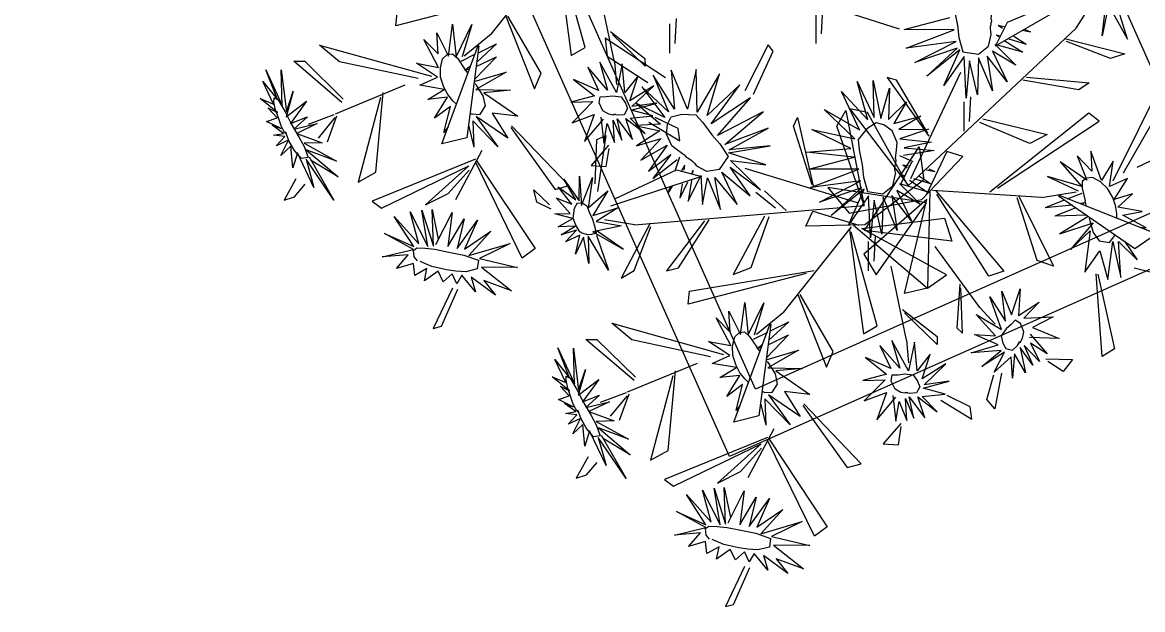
# Model space of a CAD drawing. Header units: inches. Extents: x -422522 to 22891, y -2973 to 414515.
# Drawn here: x 8287.7 to 8348.7, y 9975.6 to 10007.6 of the extents above; entities that cross this region are included whole.
import ezdxf

# ---------------------------------------------------------------- set-up
doc = ezdxf.new("R2010")
doc.units = ezdxf.units.IN
doc.header["$MEASUREMENT"] = 0
doc.layers.get('0').update_dxf_attribs({"lineweight": 25})
doc.layers.add('ARREDAMENTO', color=8, linetype='Continuous', lineweight=18)
doc.layers.add('QUOTE', color=6, linetype='Continuous', lineweight=9)
doc.styles.get("Standard").update_dxf_attribs({"font": 'Arial.ttf'})
doc.dimstyles.get("Standard").update_dxf_attribs({"dimtxt": 15, "dimasz": 10, "dimexe": 10, "dimexo": 10, "dimgap": 5, "dimtad": 2, "dimtih": 1, "dimtoh": 1, "dimdec": 0, "dimzin": 0, "dimdsep": 46, "dimtxsty": 'Standard', "dimblk": 'OBLIQUE', "dimblk1": 'OBLIQUE', "dimblk2": 'OBLIQUE', "dimcen": 0.09, "dimdle": 10, "dimadec": 0, "dimazin": 0, "dimtfac": 1, "dimtdec": 0, "dimtofl": 0, "dimtmove": 0, "dimatfit": 3, "dimldrblk": 'OBLIQUE', "dimfxl": 1, "dimtolj": 1, "dimtzin": 0, "dimarcsym": 0})

# ---------------------------------------------------------------- blocks, each defined once
blk = doc.blocks.new('_Oblique')
at = {"color": 0, "linetype": 'ByBlock', "lineweight": -2}
blk.add_line((-0.5, -0.5), (0.5, 0.5), dxfattribs=at)
blk = doc.blocks.new('*D94')
at = {"layer": 'Defpoints', "color": 0, "transparency": 16777216}
for p in [(8341.344, 10728.182), (8108.048, 10624.312), (8396.237, 9975.431)]:
    blk.add_point(p, dxfattribs=at)
at = {"layer": 'QUOTE', "color": 0, "lineweight": -2, "transparency": 16777216}
for p, q in [((8634.195, 10070.43), (8337.277, 10737.317)), ((8117.184, 10628.379), (8350.48, 10732.249)), ((8405.373, 9979.498), (8639.263, 10083.633))]:
    blk.add_line(p, q, dxfattribs=at)
at = {"layer": 'QUOTE', "color": 0, "lineweight": -2, "transparency": 16777216, "xscale": 10, "yscale": 10, "zscale": 10}
for p, rotation in [((8341.344, 10728.182), 113.9999999999798), ((8630.127, 10079.565), 293.9999999999798)]:
    blk.add_blockref('_Oblique', p, dxfattribs=dict(at, rotation=rotation))
at = {"layer": 'QUOTE', "color": 0, "transparency": 16777216, "insert": (8508.425, 10413.975), "char_height": 15, "attachment_point": 5}
blk.add_mtext('\\A1;710', dxfattribs=at)

msp = doc.modelspace()

# ---------------------------------------------------------------- linework, layer by layer
at = {"layer": 'ARREDAMENTO', "linetype": 'Continuous'}
for p, q in [((8313.255, 10006.914), (8316.952, 10011.568)), ((8316.848, 10011.425), (8317.61, 10005.749)), ((8318.365, 10006.184), (8316.938, 10011.275)), ((8319.956, 10005.397), (8319.111, 10009.427)), ((8314.485, 10009.035), (8308.067, 10007.362)), ((8340.698, 10006.283), (8345.213, 10008.886)), ((8344.715, 10008.964), (8341.329, 10007.543)), ((8345.091, 10007.236), (8345.972, 10008.635)), ((8346.882, 10008.673), (8346.495, 10006.816)), ((8347.876, 10006.646), (8347.239, 10008.695)), ((8308.067, 10007.362), (8308.137, 10008.071)), ((8330.934, 10006.406), (8330.935, 10008.007)), ((8331.234, 10006.928), (8331.306, 10008.287)), ((8346.495, 10006.816), (8346.711, 10008.516)), ((8346.898, 10008.404), (8347.876, 10006.646)), ((8310.917, 10005.717), (8311.146, 10007.458)), ((8311.146, 10007.458), (8311.344, 10005.683)), ((8311.344, 10005.683), (8312.197, 10007.432)), ((8312.197, 10007.432), (8311.668, 10005.671)), ((8314.042, 10007.885), (8315.605, 10003.932)), ((8315.968, 10004.786), (8314.157, 10007.887)), ((8322.969, 10005.877), (8322.971, 10007.478)), ((8323.269, 10006.399), (8323.341, 10007.759)), ((8335.471, 10007.18), (8333.03, 10007.957)), ((8335.73, 10007.167), (8338.211, 10007.819)), ((8341.329, 10007.543), (8340.698, 10006.283)), ((8310.282, 10006.98), (8310.917, 10005.717)), ((8310.363, 10005.839), (8310.282, 10006.98)), ((8313.255, 10006.914), (8311.782, 10005.717)), ((8319.737, 10007.066), (8321.617, 10005.592)), ((8321.626, 10005.164), (8319.85, 10006.888)), ((8338.456, 10007.149), (8335.73, 10007.167)), ((8335.828, 10006.153), (8338.456, 10007.149)), ((8345.091, 10007.236), (8335.934, 9998.634)), ((8340.875, 10006.772), (8340.75, 10006.854)), ((8340.931, 10006.8), (8340.75, 10006.854)), ((8341.079, 10007.219), (8340.841, 10007.376)), ((8341.166, 10007.314), (8340.841, 10007.376)), ((8341.703, 10006.807), (8342.362, 10006.372)), ((8342.146, 10007.124), (8342.595, 10007.038)), ((8342.266, 10007.185), (8342.595, 10007.038)), ((8303.909, 10006.323), (8310.001, 10004.628)), ((8305, 10005.411), (8303.909, 10006.323)), ((8309.589, 10006.614), (8310.363, 10005.839)), ((8310.389, 10005.102), (8309.589, 10006.614)), ((8310.56, 10000.945), (8312.559, 10006.343)), ((8312.578, 10006.279), (8311.918, 10001.279)), ((8312.461, 10005.397), (8313.542, 10006.391)), ((8312.557, 10005.903), (8313.542, 10006.391)), ((8317.61, 10005.749), (8318.365, 10006.184)), ((8322.729, 10004.541), (8319.461, 10006.688)), ((8319.461, 10006.688), (8319.558, 10005.716)), ((8328.322, 10006.334), (8327.055, 10003.826)), ((8328.589, 10005.979), (8328.322, 10006.334)), ((8338.558, 10006.515), (8335.828, 10006.153)), ((8336.316, 10005.365), (8338.558, 10006.515)), ((8340.688, 10006.354), (8341.804, 10005.231)), ((8342.18, 10005.929), (8340.688, 10006.354)), ((8341.214, 10006.553), (8342.18, 10005.929)), ((8341.425, 10006.652), (8342.362, 10006.372)), ((8344.459, 10006.671), (8347.728, 10005.841)), ((8346.954, 10005.591), (8344.568, 10006.517)), ((8310.482, 10005.088), (8310.603, 10005.576)), ((8310.603, 10005.576), (8310.861, 10005.809)), ((8310.861, 10005.809), (8311.137, 10005.851)), ((8311.137, 10005.851), (8311.408, 10005.599)), ((8311.408, 10005.599), (8311.803, 10005.027)), ((8312.386, 10005.818), (8311.603, 10005.43)), ((8312.335, 10004.44), (8313.539, 10005.687)), ((8312.428, 10005.146), (8313.539, 10005.687)), ((8319.558, 10005.716), (8321.774, 10004.277)), ((8321.617, 10005.592), (8321.626, 10005.164)), ((8327.532, 10003.646), (8328.589, 10005.979)), ((8338.604, 10006.147), (8336.316, 10005.365)), ((8336.955, 10004.63), (8338.604, 10006.147)), ((8338.75, 10006.062), (8336.955, 10004.63)), ((8337.894, 10004.114), (8338.75, 10006.062)), ((8338.987, 10005.7), (8337.894, 10004.114)), ((8339.094, 10003.424), (8338.987, 10005.7)), ((8339.776, 10005.626), (8339.713, 10003.613)), ((8340.539, 10003.826), (8339.776, 10005.626)), ((8340.251, 10005.721), (8340.539, 10003.826)), ((8341.336, 10004.314), (8340.251, 10005.721)), ((8340.533, 10005.989), (8341.336, 10004.314)), ((8341.804, 10005.231), (8340.533, 10005.989)), ((8347.728, 10005.841), (8346.954, 10005.591)), ((8300.985, 10004.977), (8301.878, 10003.024)), ((8301.612, 10003.357), (8300.985, 10004.977)), ((8301.825, 10004.97), (8302.105, 10002.684)), ((8301.878, 10003.024), (8301.825, 10004.97)), ((8302.503, 10005.439), (8303.106, 10005.44)), ((8305.126, 10003.203), (8302.503, 10005.439)), ((8303.106, 10005.44), (8305.201, 10003.384)), ((8309.284, 10004.495), (8305, 10005.411)), ((8309.184, 10005.334), (8310.389, 10005.102)), ((8310.332, 10004.565), (8309.184, 10005.334)), ((8310.493, 10004.573), (8310.482, 10005.088)), ((8311.958, 10004.828), (8311.803, 10005.027)), ((8312.075, 10005.126), (8311.878, 10004.97)), ((8311.878, 10004.97), (8312.016, 10005.001)), ((8318.502, 10005.108), (8319.098, 10003.855)), ((8319.584, 10003.872), (8318.502, 10005.108)), ((8319.164, 10005.38), (8319.584, 10003.872)), ((8320.064, 10003.733), (8319.164, 10005.38)), ((8319.956, 10005.397), (8320.065, 10004.173)), ((8320.382, 10005.295), (8320.064, 10003.733)), ((8320.527, 10003.732), (8320.382, 10005.295)), ((8324.402, 10004.989), (8323.94, 10002.824)), ((8324.466, 10002.676), (8324.402, 10004.989)), ((8339.284, 10005.47), (8339.094, 10003.424)), ((8339.713, 10003.613), (8339.284, 10005.47)), ((8309.37, 10004.132), (8310.332, 10004.565)), ((8310.677, 10004.029), (8310.493, 10004.573)), ((8312.321, 10004.334), (8314.072, 10004.85)), ((8314.072, 10004.85), (8312.412, 10003.902)), ((8315.605, 10003.932), (8315.968, 10004.786)), ((8317.727, 10004.449), (8318.866, 10003.55)), ((8319.098, 10003.855), (8317.727, 10004.449)), ((8321.246, 10004.646), (8320.527, 10003.732)), ((8320.798, 10003.293), (8321.246, 10004.646)), ((8322.061, 10004.678), (8322.896, 10002.677)), ((8323.221, 10002.84), (8322.061, 10004.678)), ((8323.047, 10004.946), (8323.221, 10002.84)), ((8323.94, 10002.824), (8323.047, 10004.946)), ((8325.668, 10004.756), (8324.466, 10002.676)), ((8325.004, 10002.489), (8325.668, 10004.756)), ((8334.048, 10004.384), (8334.449, 10002.325)), ((8334.096, 10002.385), (8334.048, 10004.384)), ((8334.809, 10004.556), (8337.07, 10001.358)), ((8335.318, 10004.402), (8334.809, 10004.556)), ((8337.006, 10001.516), (8335.318, 10004.402)), ((8338.786, 10004.834), (8336.074, 9999.044)), ((8345.224, 10003.89), (8342.183, 10004.404)), ((8342.379, 10004.566), (8345.797, 10004.273)), ((8349.9, 10004.581), (8347.084, 9998.919)), ((8300.822, 10004.344), (8301.612, 10003.357)), ((8301.405, 10003.097), (8300.822, 10004.344)), ((8302.478, 10003.81), (8302.09, 10002.406)), ((8302.105, 10002.684), (8302.478, 10003.81)), ((8304.77, 10002.579), (8308.574, 10004.153)), ((8310.693, 10003.91), (8309.37, 10004.132)), ((8309.8, 10003.362), (8310.693, 10003.91)), ((8310.891, 10003.624), (8310.677, 10004.029)), ((8312.371, 10004.238), (8312.454, 10004.107)), ((8312.412, 10003.902), (8314.309, 10003.859)), ((8312.454, 10004.107), (8312.798, 10003.561)), ((8314.309, 10003.859), (8312.842, 10003.728)), ((8322.1, 10004.105), (8320.798, 10003.293)), ((8320.911, 10002.976), (8322.1, 10004.105)), ((8321.442, 10004.051), (8322.705, 10002.374)), ((8322.896, 10002.677), (8321.442, 10004.051)), ((8326.781, 10004.149), (8325.004, 10002.489)), ((8325.225, 10002.037), (8326.781, 10004.149)), ((8332.31, 10003.791), (8333.758, 10002.253)), ((8333.289, 10001.708), (8332.31, 10003.791)), ((8333.168, 10004.345), (8334.096, 10002.385)), ((8333.758, 10002.253), (8333.168, 10004.345)), ((8334.449, 10002.325), (8334.923, 10003.982)), ((8334.923, 10003.982), (8334.871, 10002.264)), ((8345.797, 10004.273), (8345.224, 10003.89)), ((8300.673, 10003.413), (8301.405, 10003.097)), ((8301.614, 10002.645), (8300.673, 10003.413)), ((8302.09, 10002.406), (8303.201, 10003.263)), ((8303.201, 10003.263), (8302.322, 10002.046)), ((8307.23, 10003.465), (8306.014, 9998.864)), ((8306.972, 9999.397), (8307.375, 10003.73)), ((8310.88, 10003.476), (8309.8, 10003.362)), ((8310.166, 10002.337), (8310.88, 10003.476)), ((8311.165, 10003.276), (8310.891, 10003.624)), ((8311.36, 10003.104), (8311.165, 10003.276)), ((8312.798, 10003.561), (8312.923, 10003.005)), ((8312.842, 10003.728), (8314.701, 10002.449)), ((8318.866, 10003.55), (8317.583, 10003.208)), ((8317.583, 10003.208), (8318.786, 10003.241)), ((8318.786, 10003.241), (8317.658, 10002.092)), ((8320.869, 10002.78), (8322.273, 10003.161)), ((8322.273, 10003.161), (8320.911, 10002.976)), ((8321.156, 10003.131), (8322.468, 10002.02)), ((8322.705, 10002.374), (8321.156, 10003.131)), ((8327.369, 10003.444), (8325.225, 10002.037)), ((8325.558, 10001.406), (8327.369, 10003.444)), ((8334.871, 10002.264), (8335.852, 10003.233)), ((8335.852, 10003.233), (8335.171, 10002.048)), ((8338.985, 10001.629), (8338.986, 10003.23)), ((8339.285, 10002.151), (8339.356, 10003.511)), ((8347.662, 9999.363), (8349.849, 10003.159)), ((8301.095, 10002.904), (8301.614, 10002.645)), ((8301.592, 10002.368), (8301.095, 10002.904)), ((8304.69, 10002.528), (8303.284, 10002)), ((8311.026, 10002.98), (8310.166, 10002.337)), ((8310.679, 10001.569), (8311.026, 10002.98)), ((8312.095, 10002.618), (8312.232, 10002.557)), ((8312.613, 10002.527), (8312.232, 10002.557)), ((8312.923, 10003.005), (8312.613, 10002.527)), ((8313.306, 10002.613), (8314.164, 10001.254)), ((8314.701, 10002.449), (8313.306, 10002.613)), ((8317.658, 10002.092), (8318.856, 10002.548)), ((8318.856, 10002.548), (8318.329, 10001.066)), ((8322.055, 10002.465), (8320.869, 10002.78)), ((8328.056, 10002.693), (8325.558, 10001.406)), ((8325.961, 10000.906), (8328.056, 10002.693)), ((8331.371, 10002.813), (8333.289, 10001.708)), ((8333.047, 10001.218), (8331.371, 10002.813)), ((8332.07, 10001.914), (8332.553, 10002.761)), ((8332.553, 10002.761), (8333.524, 9997.643)), ((8332.769, 10002.857), (8335.923, 9998.711)), ((8333.722, 10002.65), (8332.769, 10002.857)), ((8335.942, 9998.656), (8333.722, 10002.65)), ((8345.772, 10002.608), (8340.389, 9998.307)), ((8346.346, 10002.185), (8345.772, 10002.608)), ((8301.014, 10002.163), (8301.592, 10002.368)), ((8301.813, 10001.77), (8301.014, 10002.163)), ((8301.335, 10001.953), (8301.813, 10001.77)), ((8301.948, 10001.509), (8301.335, 10001.953)), ((8302.322, 10002.046), (8303.244, 10002.407)), ((8303.244, 10002.407), (8302.507, 10001.738)), ((8302.507, 10001.738), (8303.784, 10002.051)), ((8303.784, 10002.051), (8302.665, 10001.514)), ((8304.746, 10002.379), (8303.833, 10001.26)), ((8304.336, 10001.047), (8304.851, 10002.476)), ((8312.008, 10001.962), (8312.296, 10000.769)), ((8312.242, 10002.199), (8312.296, 10000.769)), ((8313.617, 10000.786), (8312.242, 10002.199)), ((8312.436, 10002.427), (8313.617, 10000.786)), ((8314.164, 10001.254), (8312.436, 10002.427)), ((8317.48, 9998.671), (8314.361, 10001.929)), ((8318.329, 10001.066), (8319.366, 10002.292)), ((8319.212, 10002.395), (8319.378, 10000.989)), ((8319.378, 10000.989), (8319.559, 10002.058)), ((8319.559, 10002.058), (8319.964, 10001.02)), ((8319.891, 10002.224), (8320.355, 10001.152)), ((8319.964, 10001.02), (8319.891, 10002.224)), ((8320.1, 10002.31), (8320.944, 10001.178)), ((8320.355, 10001.152), (8320.1, 10002.31)), ((8320.573, 10002.321), (8321.624, 10001.507)), ((8320.944, 10001.178), (8320.573, 10002.321)), ((8320.805, 10002.333), (8322.055, 10002.465)), ((8321.624, 10001.507), (8320.805, 10002.333)), ((8322.468, 10002.02), (8321.091, 10001.939)), ((8321.091, 10001.939), (8322.427, 10001.652)), ((8321.825, 10002.128), (8323.516, 10001.109)), ((8323.426, 10001.778), (8322.174, 10002.383)), ((8329.699, 10001.901), (8329.926, 10002.382)), ((8329.926, 10002.382), (8330.789, 9998.562)), ((8333.552, 9997.591), (8332.07, 10001.914)), ((8335.171, 10002.048), (8336.632, 10002.449)), ((8336.632, 10002.449), (8335.443, 10001.716)), ((8342.563, 10000.971), (8339.851, 10002.098)), ((8340.007, 10002.309), (8343.503, 10001.448)), ((8340.808, 9998.536), (8346.346, 10002.185)), ((8301.396, 10001.411), (8301.948, 10001.509)), ((8302.015, 10001.339), (8301.396, 10001.411)), ((8301.545, 10000.833), (8302.015, 10001.339)), ((8302.665, 10001.514), (8304.041, 10001.001)), ((8310.902, 10001.867), (8310.679, 10001.569)), ((8314.31, 10001.841), (8316.726, 9998.462)), ((8318.992, 10001.181), (8319.489, 10001.391)), ((8319.489, 10001.391), (8319.028, 9998.355)), ((8322.427, 10001.652), (8321.152, 10000.836)), ((8323.516, 10001.109), (8323.426, 10001.778)), ((8328.316, 10001.803), (8325.961, 10000.906)), ((8326.203, 10000.626), (8328.316, 10001.803)), ((8330.715, 9998.714), (8329.699, 10001.901)), ((8330.697, 10001.717), (8333.047, 10001.218)), ((8332.825, 10000.693), (8330.697, 10001.717)), ((8335.443, 10001.716), (8337.059, 10001.745)), ((8337.059, 10001.745), (8335.488, 10001.223)), ((8343.503, 10001.448), (8342.563, 10000.971)), ((8352.107, 10001.435), (8348.391, 9999.661)), ((8302.209, 10001.139), (8301.545, 10000.833)), ((8301.792, 10000.309), (8302.209, 10001.139)), ((8302.341, 10000.817), (8301.792, 10000.309)), ((8302.455, 9999.636), (8302.341, 10000.817)), ((8304.041, 10001.001), (8303.063, 10000.982)), ((8303.063, 10000.982), (8304.825, 10000.005)), ((8311.918, 10001.279), (8310.56, 10000.945)), ((8319.637, 10000.863), (8318.688, 9999.764)), ((8318.904, 9998.767), (8318.992, 10001.181)), ((8319.512, 9999.705), (8319.67, 10000.695)), ((8321.152, 10000.836), (8322.492, 10001.229)), ((8322.492, 10001.229), (8321.39, 10000.047)), ((8321.39, 10000.047), (8322.829, 10000.866)), ((8322.829, 10000.866), (8321.811, 9999.451)), ((8326.169, 10000.461), (8328.434, 10000.837)), ((8328.434, 10000.837), (8326.203, 10000.626)), ((8330.403, 10000.483), (8332.825, 10000.693)), ((8333.561, 9996.233), (8336.547, 10000.782)), ((8335.488, 10001.223), (8337.22, 10001.032)), ((8337.22, 10001.032), (8335.731, 10000.733)), ((8335.731, 10000.733), (8337.354, 10000.59)), ((8336.547, 10000.782), (8336.804, 9998.98)), ((8302.701, 10000.457), (8302.455, 9999.636)), ((8303.603, 9998.577), (8302.701, 10000.457)), ((8303.175, 10000.11), (8303.603, 9998.577)), ((8304.694, 9997.88), (8303.175, 10000.11)), ((8303.188, 10000.627), (8304.918, 9999.157)), ((8304.825, 10000.005), (8303.188, 10000.627)), ((8303.338, 10000.237), (8304.694, 9997.88)), ((8312.393, 10000.105), (8306.777, 9997.821)), ((8311.33, 9997.921), (8312.756, 10000.594)), ((8321.811, 9999.451), (8323.03, 10000.357)), ((8323.03, 10000.357), (8322.051, 9999.055)), ((8322.051, 9999.055), (8323.367, 10000.1)), ((8323.268, 9999.481), (8323.514, 10000.24)), ((8328.19, 9999.793), (8326.169, 10000.461)), ((8333.014, 10000.226), (8330.403, 10000.483)), ((8330.533, 9999.574), (8333.014, 10000.226)), ((8336.222, 9999.97), (8335.494, 10000.295)), ((8337.354, 10000.59), (8335.696, 10000.311)), ((8336.697, 9997.919), (8338.915, 10000.264)), ((8338.053, 10000.523), (8336.931, 9998.151)), ((8338.915, 10000.264), (8338.053, 10000.523)), ((8345.148, 10000.284), (8345.662, 9998.967)), ((8345.942, 9999.461), (8345.148, 10000.284)), ((8345.883, 10000.554), (8345.942, 9999.461)), ((8346.472, 9998.948), (8345.883, 10000.554)), ((8304.918, 9999.157), (8303.408, 10000.063)), ((8307.274, 9997.452), (8312.039, 9999.753)), ((8312.039, 9999.753), (8309.669, 9997.619)), ((8310.914, 9998.247), (8312.059, 9999.518)), ((8314.94, 9994.73), (8312.407, 9999.926)), ((8312.434, 10000.06), (8315.642, 9995.249)), ((8318.688, 9999.764), (8319.512, 9999.705)), ((8320.021, 9997.969), (8323.343, 9999.535)), ((8323.343, 9999.535), (8324.701, 9999.161)), ((8323.622, 9999.502), (8323.793, 9999.786)), ((8323.751, 9999.504), (8323.793, 9999.786)), ((8324.162, 9999.334), (8324.243, 9999.504)), ((8324.219, 9999.357), (8324.243, 9999.504)), ((8326.252, 9999.668), (8327.899, 9998.439)), ((8327.345, 9998.106), (8326.252, 9999.668)), ((8326.28, 10000.042), (8328.19, 9999.793)), ((8327.899, 9998.439), (8326.28, 10000.042)), ((8327.058, 9999.612), (8333.175, 9997.753)), ((8333.26, 9999.557), (8330.533, 9999.574)), ((8330.632, 9998.561), (8333.26, 9999.557)), ((8336.132, 9999.951), (8335.502, 9998.691)), ((8335.882, 9999.627), (8335.645, 9999.784)), ((8335.97, 9999.721), (8335.645, 9999.784)), ((8336.95, 9999.532), (8337.398, 9999.445)), ((8337.069, 9999.592), (8337.398, 9999.445)), ((8344.215, 9999.961), (8345.401, 9998.627)), ((8345.662, 9998.967), (8344.215, 9999.961)), ((8347.106, 9999.999), (8346.472, 9998.948)), ((8346.909, 9998.631), (8347.106, 9999.999)), ((8302.623, 9999.042), (8301.979, 9997.883)), ((8306.014, 9998.864), (8306.972, 9999.397)), ((8317.21, 9999.02), (8318.044, 9997.841)), ((8317.851, 9997.893), (8317.21, 9999.02)), ((8318.044, 9997.841), (8318.049, 9999.185)), ((8318.049, 9999.185), (8318.173, 9997.591)), ((8318.173, 9997.591), (8318.766, 9999.111)), ((8318.766, 9999.111), (8318.528, 9997.454)), ((8324.701, 9999.161), (8319.746, 9997.548)), ((8323.941, 9998.867), (8323.522, 9997.984)), ((8323.973, 9997.822), (8324.655, 9999.216)), ((8324.155, 9998.958), (8323.973, 9997.822)), ((8324.655, 9999.216), (8324.743, 9997.635)), ((8324.743, 9997.635), (8325.031, 9999.087)), ((8325.031, 9999.087), (8325.738, 9997.369)), ((8325.419, 9999.117), (8326.634, 9997.635)), ((8325.738, 9997.369), (8325.419, 9999.117)), ((8325.807, 9999.407), (8327.345, 9998.106)), ((8326.634, 9997.635), (8325.807, 9999.407)), ((8333.362, 9998.923), (8330.632, 9998.561)), ((8331.12, 9997.773), (8333.362, 9998.923)), ((8336.804, 9998.98), (8333.594, 9996.537)), ((8335.678, 9999.18), (8335.553, 9999.261)), ((8335.734, 9999.207), (8335.553, 9999.261)), ((8336.017, 9998.961), (8336.984, 9998.336)), ((8336.229, 9999.059), (8337.165, 9998.779)), ((8336.506, 9999.215), (8337.165, 9998.779)), ((8343.53, 9999.163), (8345.193, 9998.379)), ((8345.401, 9998.627), (8343.53, 9999.163)), ((8345.63, 9999.071), (8345.414, 9998.893)), ((8345.414, 9998.893), (8345.42, 9998.524)), ((8345.977, 9999.106), (8345.63, 9999.071)), ((8346.42, 9998.869), (8345.977, 9999.106)), ((8346.795, 9998.517), (8346.42, 9998.869)), ((8347.874, 9999.056), (8346.909, 9998.631)), ((8347.154, 9997.924), (8347.874, 9999.056)), ((8302.543, 9998.062), (8303.124, 9998.742)), ((8315.566, 9998.435), (8316.417, 9997.626)), ((8315.727, 9997.772), (8315.566, 9998.435)), ((8316.726, 9998.462), (8317.48, 9998.671)), ((8316.9, 9998.602), (8317.851, 9997.893)), ((8317.638, 9997.655), (8316.9, 9998.602)), ((8318.528, 9997.454), (8319.59, 9998.378)), ((8319.59, 9998.378), (8318.773, 9997.036)), ((8323.107, 9998.648), (8322.871, 9998.256)), ((8322.982, 9998.599), (8322.871, 9998.256)), ((8323.64, 9998.765), (8323.522, 9997.984)), ((8328.718, 9997.447), (8327.659, 9998.303)), ((8329.306, 9997.32), (8328.116, 9998.391)), ((8333.408, 9998.555), (8331.12, 9997.773)), ((8331.567, 9998.565), (8332.734, 9997.168)), ((8336.946, 9997.74), (8331.567, 9998.565)), ((8331.759, 9997.038), (8333.408, 9998.555)), ((8333.553, 9998.47), (8331.759, 9997.038)), ((8332.697, 9996.522), (8333.553, 9998.47)), ((8335.336, 9998.396), (8336.14, 9996.721)), ((8336.607, 9997.638), (8335.336, 9998.396)), ((8335.492, 9998.762), (8336.607, 9997.638)), ((8336.984, 9998.336), (8335.492, 9998.762)), ((8337.123, 9998.368), (8336.988, 9993.09)), ((8343.207, 9998.03), (8337.275, 9998.397)), ((8337.451, 9998.379), (8341.159, 9994.014)), ((8343.207, 9998.03), (8345.083, 9998.324)), ((8344.603, 9997.943), (8345.416, 9998.265)), ((8345.42, 9998.524), (8345.581, 9997.847)), ((8347.076, 9998.016), (8346.795, 9998.517)), ((8301.979, 9997.883), (8302.543, 9998.062)), ((8306.777, 9997.821), (8307.274, 9997.452)), ((8309.669, 9997.619), (8310.914, 9998.247)), ((8316.508, 9997.383), (8315.727, 9997.772)), ((8316.786, 9998), (8317.638, 9997.655)), ((8317.547, 9997.159), (8316.786, 9998)), ((8317.785, 9997.44), (8317.953, 9997.727)), ((8317.953, 9997.727), (8318.233, 9997.717)), ((8318.233, 9997.717), (8318.45, 9997.564)), ((8333.79, 9998.107), (8332.697, 9996.522)), ((8332.734, 9997.168), (8336.697, 9997.919)), ((8336.959, 9997.919), (8333.532, 9994.945)), ((8333.898, 9995.832), (8333.79, 9998.107)), ((8334.087, 9997.878), (8333.898, 9995.832)), ((8334.516, 9996.02), (8334.087, 9997.878)), ((8334.197, 9993.811), (8336.946, 9997.74)), ((8334.579, 9998.034), (8334.516, 9996.02)), ((8335.342, 9996.233), (8334.579, 9998.034)), ((8335.054, 9998.128), (8335.342, 9996.233)), ((8336.14, 9996.721), (8335.054, 9998.128)), ((8335.749, 9992.805), (8336.959, 9997.919)), ((8340.331, 9993.745), (8337.503, 9998.211)), ((8342.973, 9994.591), (8341.881, 9998.012)), ((8341.959, 9998.095), (8343.851, 9994.288)), ((8344.426, 9997.873), (8343.404, 9997.467)), ((8349.446, 9996.039), (8344.097, 9998.166)), ((8344.133, 9998.109), (8348.29, 9995.254)), ((8345.326, 9997.711), (8345.574, 9997.753)), ((8345.574, 9997.753), (8345.458, 9997.671)), ((8345.625, 9997.598), (8345.581, 9997.847)), ((8347.234, 9997.586), (8347.076, 9998.016)), ((8348.159, 9998.222), (8347.154, 9997.924)), ((8347.352, 9997.495), (8348.159, 9998.222)), ((8308.844, 9997.238), (8309.81, 9995.353)), ((8309.32, 9995.501), (8308.844, 9997.238)), ((8309.478, 9997.341), (8310.11, 9995.384)), ((8309.81, 9995.353), (8309.478, 9997.341)), ((8310.037, 9997.378), (8310.37, 9995.75)), ((8310.11, 9995.384), (8310.037, 9997.378)), ((8310.245, 9995.461), (8311.123, 9997.2)), ((8311.123, 9997.2), (8310.888, 9995.357)), ((8316.719, 9997.143), (8317.547, 9997.159)), ((8317.685, 9996.88), (8316.719, 9997.143)), ((8317.71, 9996.903), (8317.785, 9997.44)), ((8318.45, 9997.564), (8318.604, 9997.19)), ((8318.604, 9997.19), (8318.763, 9996.839)), ((8318.773, 9997.036), (8320.137, 9997.47)), ((8320.137, 9997.47), (8318.964, 9996.717)), ((8321.054, 9996.534), (8333.573, 9997.583)), ((8330.367, 9996.459), (8330.752, 9997.272)), ((8330.752, 9997.272), (8333.266, 9996.519)), ((8344.866, 9997.605), (8343.404, 9997.467)), ((8345.074, 9997.462), (8343.929, 9996.999)), ((8345.662, 9997.058), (8343.929, 9996.999)), ((8347.31, 9997.15), (8347.234, 9997.586)), ((8347.307, 9996.89), (8347.31, 9997.15)), ((8348.676, 9997.264), (8347.352, 9997.495)), ((8347.623, 9997.055), (8348.676, 9997.264)), ((8348.903, 9996.368), (8347.623, 9997.055)), ((8307.975, 9996.994), (8309.32, 9995.501)), ((8309.035, 9995.352), (8307.975, 9996.994)), ((8310.888, 9995.357), (8311.774, 9996.864)), ((8311.774, 9996.864), (8311.397, 9995.25)), ((8311.397, 9995.25), (8312.505, 9996.788)), ((8312.505, 9996.788), (8311.8, 9995.217)), ((8316.889, 9996.424), (8317.685, 9996.88)), ((8317.823, 9996.468), (8316.889, 9996.424)), ((8317.055, 9995.993), (8317.823, 9996.468)), ((8317.849, 9996.521), (8317.71, 9996.903)), ((8318.076, 9996.158), (8317.849, 9996.521)), ((8318.763, 9996.839), (8318.898, 9996.411)), ((8320.347, 9996.484), (8318.787, 9996.164)), ((8318.964, 9996.717), (8320.347, 9996.484)), ((8321.054, 9996.534), (8319.424, 9996.815)), ((8321.897, 9996.625), (8320.326, 9993.64)), ((8321.03, 9994.048), (8321.938, 9996.441)), ((8324.852, 9996.763), (8322.783, 9994.027)), ((8323.451, 9994.196), (8325.105, 9996.8)), ((8328.117, 9997.015), (8326.418, 9993.841)), ((8327.401, 9994.221), (8328.378, 9996.99)), ((8329.156, 9991.774), (8332.852, 9996.428)), ((8333.594, 9996.537), (8330.367, 9996.459)), ((8332.975, 9996.521), (8336.988, 9993.09)), ((8333.419, 9996.343), (8337.922, 9996.9)), ((8337.922, 9996.9), (8338.32, 9995.646)), ((8345.75, 9996.998), (8344.195, 9996.043)), ((8344.195, 9996.043), (8346.01, 9996.642)), ((8346.01, 9996.642), (8344.772, 9995.202)), ((8345.788, 9996.897), (8345.83, 9996.747)), ((8345.83, 9996.747), (8346.005, 9996.127)), ((8307.436, 9996.073), (8309.035, 9995.352)), ((8309.028, 9995.196), (8307.436, 9996.073)), ((8311.8, 9995.217), (8313.225, 9996.191)), ((8313.225, 9996.191), (8312.03, 9994.86)), ((8317.89, 9996.254), (8317.055, 9995.993)), ((8317.288, 9995.608), (8317.89, 9996.254)), ((8318.072, 9995.974), (8317.288, 9995.608)), ((8317.842, 9994.945), (8318.072, 9995.974)), ((8318.271, 9995.866), (8317.842, 9994.945)), ((8318.179, 9996.081), (8318.076, 9996.158)), ((8318.516, 9995.988), (8318.179, 9996.081)), ((8318.572, 9994.431), (8318.271, 9995.866)), ((8318.716, 9996.003), (8318.516, 9995.988)), ((8318.532, 9995.913), (8318.572, 9994.431)), ((8319.628, 9994.07), (8318.532, 9995.913)), ((8318.893, 9996.07), (8318.716, 9996.003)), ((8318.787, 9996.164), (8320.427, 9995.21)), ((8318.958, 9996.154), (8318.893, 9996.07)), ((8318.898, 9996.411), (8318.972, 9996.059)), ((8318.976, 9995.972), (8319.628, 9994.07)), ((8320.427, 9995.21), (8319.019, 9996.187)), ((8332.748, 9996.285), (8333.51, 9990.609)), ((8334.265, 9991.044), (8332.838, 9996.135)), ((8338.03, 9993.82), (8333.419, 9996.343)), ((8338.32, 9995.646), (8333.561, 9996.233)), ((8334.088, 9994.559), (8334.16, 9995.918)), ((8344.772, 9995.202), (8345.851, 9996.205)), ((8345.851, 9996.205), (8345.558, 9993.968)), ((8346.005, 9996.127), (8346.335, 9995.661)), ((8346.897, 9995.572), (8347.131, 9995.875)), ((8347.177, 9996.018), (8347.131, 9995.875)), ((8348.29, 9995.254), (8349.446, 9996.039)), ((8348.533, 9996.402), (8348.903, 9996.368)), ((8309.012, 9995.147), (8309.2, 9995.284)), ((8309.2, 9995.284), (8309.651, 9995.263)), ((8309.651, 9995.263), (8310.189, 9995.205)), ((8310.189, 9995.205), (8310.943, 9995.053)), ((8312.03, 9994.86), (8314.277, 9995.522)), ((8314.277, 9995.522), (8312.605, 9994.71)), ((8315.642, 9995.249), (8314.94, 9994.73)), ((8333.788, 9994.037), (8333.789, 9995.638)), ((8339.851, 9992.036), (8337.422, 9995.36)), ((8346.335, 9995.661), (8346.897, 9995.572)), ((8346.806, 9993.568), (8347.09, 9995.636)), ((8347.09, 9995.636), (8347.519, 9993.661)), ((8347.389, 9995.628), (8348.416, 9994.631)), ((8347.519, 9993.661), (8347.389, 9995.628)), ((8347.722, 9995.643), (8348.416, 9994.631)), ((8307.321, 9994.787), (8309.028, 9995.196)), ((8308.739, 9994.906), (8307.321, 9994.787)), ((8308.092, 9994.163), (8308.739, 9994.906)), ((8309.057, 9994.793), (8309.012, 9995.147)), ((8309.231, 9994.573), (8309.057, 9994.793)), ((8310.943, 9995.053), (8311.755, 9994.893)), ((8311.755, 9994.893), (8312.551, 9994.607)), ((8312.551, 9994.607), (8312.494, 9994.138)), ((8312.605, 9994.71), (8314.684, 9994.219)), ((8333.532, 9994.945), (8334.197, 9993.811)), ((8343.851, 9994.288), (8342.973, 9994.591)), ((8345.558, 9993.968), (8346.37, 9995.114)), ((8346.37, 9995.114), (8346.806, 9993.568)), ((8309.019, 9994.434), (8308.092, 9994.163)), ((8309.086, 9993.782), (8309.019, 9994.434)), ((8309.75, 9994.156), (8309.086, 9993.782)), ((8310.01, 9994.273), (8309.38, 9994.546)), ((8309.618, 9993.486), (8309.75, 9994.156)), ((8310.355, 9994.007), (8309.618, 9993.486)), ((8310.826, 9994.095), (8310.01, 9994.273)), ((8310.639, 9993.439), (8310.355, 9994.007)), ((8311.324, 9994.021), (8310.826, 9994.095)), ((8311.863, 9993.984), (8311.324, 9994.021)), ((8312.494, 9994.138), (8311.863, 9993.984)), ((8312.721, 9994.237), (8314.35, 9992.952)), ((8314.684, 9994.219), (8312.721, 9994.237)), ((8320.326, 9993.64), (8321.03, 9994.048)), ((8322.783, 9994.027), (8323.451, 9994.196)), ((8324.037, 9992.931), (8330.836, 9994.053)), ((8326.418, 9993.841), (8327.401, 9994.221)), ((8335.856, 9990.257), (8335.011, 9994.287)), ((8341.159, 9994.014), (8340.331, 9993.745)), ((8351.179, 9993.443), (8348.238, 9994.172)), ((8311.128, 9993.876), (8310.639, 9993.439)), ((8311.386, 9993.332), (8311.128, 9993.876)), ((8311.657, 9993.789), (8311.386, 9993.332)), ((8312.403, 9992.885), (8311.657, 9993.789)), ((8312.165, 9993.685), (8312.403, 9992.885)), ((8313.486, 9992.71), (8312.165, 9993.685)), ((8312.857, 9993.5), (8313.486, 9992.71)), ((8314.35, 9992.952), (8312.857, 9993.5)), ((8330.385, 9993.895), (8323.967, 9992.222)), ((8336.988, 9993.09), (8338.03, 9993.82)), ((8346.506, 9989.375), (8346.172, 9993.872)), ((8346.272, 9993.852), (8347.166, 9989.796)), ((8311.139, 9993.09), (8310.094, 9990.902)), ((8310.546, 9991.014), (8311.435, 9993.031)), ((8323.967, 9992.222), (8324.037, 9992.931)), ((8336.988, 9993.09), (8335.749, 9992.805)), ((8338.757, 9993.316), (8338.595, 9990.931)), ((8338.907, 9990.639), (8338.814, 9993.112)), ((8341.039, 9992.923), (8341.571, 9991.642)), ((8341.233, 9991.292), (8341.039, 9992.923)), ((8341.571, 9991.642), (8342.046, 9993.058)), ((8342.046, 9993.058), (8341.952, 9991.61)), ((8326.817, 9990.577), (8327.046, 9992.318)), ((8327.046, 9992.318), (8327.244, 9990.543)), ((8327.244, 9990.543), (8328.097, 9992.292)), ((8328.097, 9992.292), (8327.568, 9990.531)), ((8329.942, 9992.745), (8331.505, 9988.792)), ((8331.868, 9989.646), (8330.057, 9992.747)), ((8340.394, 9992.613), (8341.233, 9991.292)), ((8341.015, 9990.842), (8340.394, 9992.613)), ((8341.952, 9991.61), (8343.066, 9992.334)), ((8343.066, 9992.334), (8342.236, 9991.462)), ((8326.182, 9991.84), (8326.817, 9990.577)), ((8326.263, 9990.699), (8326.182, 9991.84)), ((8329.156, 9991.774), (8327.682, 9990.577)), ((8335.637, 9991.926), (8337.517, 9990.452)), ((8337.526, 9990.024), (8335.75, 9991.748)), ((8339.641, 9991.651), (8341.015, 9990.842)), ((8340.706, 9990.497), (8339.641, 9991.651)), ((8339.851, 9992.036), (8340.688, 9991.135)), ((8310.094, 9990.902), (8310.546, 9991.014)), ((8319.809, 9991.183), (8325.901, 9989.488)), ((8320.9, 9990.271), (8319.809, 9991.183)), ((8325.489, 9991.474), (8326.263, 9990.699)), ((8326.29, 9989.962), (8325.489, 9991.474)), ((8326.46, 9985.805), (8328.459, 9991.203)), ((8328.478, 9991.139), (8327.818, 9986.139)), ((8328.362, 9990.257), (8329.442, 9991.251)), ((8328.457, 9990.763), (8329.442, 9991.251)), ((8333.51, 9990.609), (8334.265, 9991.044)), ((8342.236, 9991.462), (8343.845, 9991.532)), ((8343.845, 9991.532), (8342.704, 9990.946)), ((8342.704, 9990.946), (8344.158, 9990.346)), ((8326.382, 9989.948), (8326.503, 9990.436)), ((8326.503, 9990.436), (8326.761, 9990.669)), ((8326.761, 9990.669), (8327.037, 9990.711)), ((8327.037, 9990.711), (8327.308, 9990.459)), ((8327.308, 9990.459), (8327.703, 9989.887)), ((8328.286, 9990.678), (8327.503, 9990.29)), ((8328.235, 9989.3), (8329.439, 9990.547)), ((8328.328, 9990.006), (8329.439, 9990.547)), ((8337.517, 9990.452), (8337.526, 9990.024)), ((8338.595, 9990.931), (8338.907, 9990.639)), ((8339.546, 9990.575), (8340.706, 9990.497)), ((8340.851, 9990.003), (8339.546, 9990.575)), ((8344.158, 9990.346), (8342.553, 9990.396)), ((8342.58, 9990.58), (8343.513, 9989.515)), ((8316.885, 9989.837), (8317.778, 9987.884)), ((8317.513, 9988.217), (8316.885, 9989.837)), ((8317.725, 9989.83), (8318.005, 9987.544)), ((8317.778, 9987.884), (8317.725, 9989.83)), ((8318.403, 9990.299), (8319.006, 9990.3)), ((8321.026, 9988.063), (8318.403, 9990.299)), ((8319.006, 9990.3), (8321.102, 9988.244)), ((8325.184, 9989.355), (8320.9, 9990.271)), ((8325.084, 9990.194), (8326.29, 9989.962)), ((8326.232, 9989.425), (8325.084, 9990.194)), ((8326.393, 9989.433), (8326.382, 9989.948)), ((8327.859, 9989.688), (8327.703, 9989.887)), ((8327.975, 9989.986), (8327.778, 9989.83)), ((8327.778, 9989.83), (8327.917, 9989.861)), ((8334.402, 9989.968), (8334.998, 9988.715)), ((8335.484, 9988.732), (8334.402, 9989.968)), ((8335.064, 9990.24), (8335.484, 9988.732)), ((8335.964, 9988.593), (8335.064, 9990.24)), ((8335.856, 9990.257), (8335.965, 9989.033)), ((8336.282, 9990.155), (8335.964, 9988.593)), ((8336.427, 9988.592), (8336.282, 9990.155)), ((8339.377, 9989.578), (8340.851, 9990.003)), ((8342.049, 9989.864), (8342.325, 9988.479)), ((8342.738, 9988.899), (8342.049, 9989.864)), ((8342.253, 9989.961), (8342.738, 9988.899)), ((8343.098, 9989.101), (8342.253, 9989.961)), ((8342.598, 9990.096), (8343.098, 9989.101)), ((8343.513, 9989.515), (8342.598, 9990.096)), ((8347.166, 9989.796), (8346.506, 9989.375)), ((8316.722, 9989.204), (8317.513, 9988.217)), ((8317.305, 9987.957), (8316.722, 9989.204)), ((8325.27, 9988.992), (8326.232, 9989.425)), ((8326.577, 9988.889), (8326.393, 9989.433)), ((8328.221, 9989.194), (8329.972, 9989.71)), ((8329.972, 9989.71), (8328.312, 9988.762)), ((8331.505, 9988.792), (8331.868, 9989.646)), ((8333.628, 9989.309), (8334.767, 9988.41)), ((8334.998, 9988.715), (8333.628, 9989.309)), ((8337.146, 9989.506), (8336.427, 9988.592)), ((8336.698, 9988.153), (8337.146, 9989.506)), ((8341.011, 9989.706), (8339.377, 9989.578)), ((8339.962, 9988.818), (8341.011, 9989.706)), ((8341.185, 9989.606), (8339.962, 9988.818)), ((8340.625, 9988.514), (8341.185, 9989.606)), ((8341.559, 9989.355), (8340.625, 9988.514)), ((8341.625, 9988.193), (8341.559, 9989.355)), ((8341.725, 9989.519), (8341.625, 9988.193)), ((8342.325, 9988.479), (8341.725, 9989.519)), ((8343.434, 9989.239), (8344.886, 9989.209)), ((8344.886, 9989.209), (8344.378, 9988.557)), ((8318.378, 9988.67), (8317.99, 9987.266)), ((8318.005, 9987.544), (8318.378, 9988.67)), ((8320.671, 9987.439), (8324.475, 9989.013)), ((8322.873, 9984.257), (8323.275, 9988.59)), ((8326.593, 9988.77), (8325.27, 9988.992)), ((8325.7, 9988.222), (8326.593, 9988.77)), ((8326.791, 9988.484), (8326.577, 9988.889)), ((8328.271, 9989.098), (8328.354, 9988.967)), ((8328.312, 9988.762), (8330.21, 9988.719)), ((8328.354, 9988.967), (8328.698, 9988.421)), ((8330.21, 9988.719), (8328.743, 9988.588)), ((8328.743, 9988.588), (8330.601, 9987.309)), ((8338, 9988.965), (8336.698, 9988.153)), ((8336.812, 9987.836), (8338, 9988.965)), ((8344.378, 9988.557), (8343.537, 9989.102)), ((8316.573, 9988.273), (8317.305, 9987.957)), ((8317.514, 9987.505), (8316.573, 9988.273)), ((8317.99, 9987.266), (8319.101, 9988.123)), ((8319.101, 9988.123), (8318.222, 9986.906)), ((8323.13, 9988.325), (8321.914, 9983.724)), ((8326.78, 9988.336), (8325.7, 9988.222)), ((8326.066, 9987.197), (8326.78, 9988.336)), ((8327.065, 9988.136), (8326.791, 9988.484)), ((8327.26, 9987.964), (8327.065, 9988.136)), ((8328.698, 9988.421), (8328.823, 9987.865)), ((8334.767, 9988.41), (8333.483, 9988.068)), ((8333.483, 9988.068), (8334.686, 9988.101)), ((8334.686, 9988.101), (8333.558, 9986.952)), ((8336.769, 9987.64), (8338.173, 9988.021)), ((8338.173, 9988.021), (8336.812, 9987.836)), ((8340.218, 9987.035), (8340.607, 9988.371)), ((8341.03, 9988.459), (8340.656, 9986.521)), ((8316.995, 9987.764), (8317.514, 9987.505)), ((8317.493, 9987.228), (8316.995, 9987.764)), ((8320.59, 9987.388), (8319.184, 9986.86)), ((8320.237, 9985.907), (8320.751, 9987.336)), ((8326.926, 9987.84), (8326.066, 9987.197)), ((8326.579, 9986.429), (8326.926, 9987.84)), ((8327.995, 9987.478), (8328.132, 9987.417)), ((8328.514, 9987.387), (8328.132, 9987.417)), ((8328.336, 9987.287), (8329.518, 9985.646)), ((8330.064, 9986.114), (8328.336, 9987.287)), ((8328.823, 9987.865), (8328.514, 9987.387)), ((8329.206, 9987.473), (8330.064, 9986.114)), ((8330.601, 9987.309), (8329.206, 9987.473)), ((8333.558, 9986.952), (8334.756, 9987.408)), ((8334.756, 9987.408), (8334.23, 9985.926)), ((8336.705, 9987.193), (8337.955, 9987.325)), ((8337.955, 9987.325), (8336.769, 9987.64)), ((8316.914, 9987.023), (8317.493, 9987.228)), ((8317.713, 9986.63), (8316.914, 9987.023)), ((8317.235, 9986.813), (8317.713, 9986.63)), ((8317.848, 9986.369), (8317.235, 9986.813)), ((8318.222, 9986.906), (8319.144, 9987.267)), ((8319.144, 9987.267), (8318.407, 9986.598)), ((8318.407, 9986.598), (8319.684, 9986.911)), ((8319.684, 9986.911), (8318.565, 9986.374)), ((8320.646, 9987.239), (8319.733, 9986.12)), ((8326.802, 9986.727), (8326.579, 9986.429)), ((8327.908, 9986.822), (8328.197, 9985.629)), ((8328.142, 9987.059), (8328.197, 9985.629)), ((8329.518, 9985.646), (8328.142, 9987.059)), ((8330.21, 9986.701), (8332.626, 9983.322)), ((8333.38, 9983.531), (8330.262, 9986.789)), ((8334.23, 9985.926), (8335.266, 9987.152)), ((8335.112, 9987.255), (8335.278, 9985.849)), ((8335.278, 9985.849), (8335.459, 9986.918)), ((8335.459, 9986.918), (8335.864, 9985.88)), ((8335.791, 9987.084), (8336.255, 9986.012)), ((8335.864, 9985.88), (8335.791, 9987.084)), ((8336, 9987.17), (8336.844, 9986.038)), ((8336.255, 9986.012), (8336, 9987.17)), ((8336.473, 9987.181), (8337.524, 9986.367)), ((8336.844, 9986.038), (8336.473, 9987.181)), ((8337.524, 9986.367), (8336.705, 9987.193)), ((8337.725, 9986.988), (8339.416, 9985.969)), ((8339.326, 9986.638), (8338.074, 9987.243)), ((8340.656, 9986.521), (8340.218, 9987.035)), ((8317.296, 9986.271), (8317.848, 9986.369)), ((8317.916, 9986.199), (8317.296, 9986.271)), ((8317.445, 9985.693), (8317.916, 9986.199)), ((8318.565, 9986.374), (8319.942, 9985.861)), ((8327.818, 9986.139), (8326.46, 9985.805)), ((8339.416, 9985.969), (8339.326, 9986.638)), ((8318.109, 9985.999), (8317.445, 9985.693)), ((8317.692, 9985.169), (8318.109, 9985.999)), ((8318.241, 9985.677), (8317.692, 9985.169)), ((8318.355, 9984.496), (8318.241, 9985.677)), ((8319.942, 9985.861), (8318.963, 9985.842)), ((8318.963, 9985.842), (8320.725, 9984.865)), ((8319.088, 9985.487), (8320.818, 9984.017)), ((8320.725, 9984.865), (8319.088, 9985.487)), ((8327.23, 9982.781), (8328.656, 9985.454)), ((8335.537, 9985.723), (8334.588, 9984.624)), ((8335.412, 9984.565), (8335.57, 9985.555)), ((8318.601, 9985.317), (8318.355, 9984.496)), ((8319.503, 9983.437), (8318.601, 9985.317)), ((8319.076, 9984.97), (8319.503, 9983.437)), ((8320.594, 9982.74), (8319.076, 9984.97)), ((8319.238, 9985.097), (8320.594, 9982.74)), ((8320.818, 9984.017), (8319.308, 9984.923)), ((8328.293, 9984.965), (8322.677, 9982.681)), ((8328.334, 9984.92), (8331.542, 9980.109)), ((8321.914, 9983.724), (8322.873, 9984.257)), ((8323.174, 9982.312), (8327.939, 9984.613)), ((8327.939, 9984.613), (8325.569, 9982.479)), ((8326.814, 9983.107), (8327.959, 9984.378)), ((8330.841, 9979.59), (8328.307, 9984.786)), ((8334.588, 9984.624), (8335.412, 9984.565)), ((8318.523, 9983.902), (8317.88, 9982.743)), ((8318.443, 9982.922), (8319.024, 9983.602)), ((8325.569, 9982.479), (8326.814, 9983.107)), ((8332.626, 9983.322), (8333.38, 9983.531)), ((8317.88, 9982.743), (8318.443, 9982.922)), ((8322.677, 9982.681), (8323.174, 9982.312)), ((8323.875, 9981.854), (8325.221, 9980.361)), ((8324.935, 9980.212), (8323.875, 9981.854)), ((8324.744, 9982.098), (8325.71, 9980.213)), ((8325.221, 9980.361), (8324.744, 9982.098)), ((8325.378, 9982.201), (8326.011, 9980.244)), ((8325.71, 9980.213), (8325.378, 9982.201)), ((8325.937, 9982.238), (8326.27, 9980.61)), ((8326.011, 9980.244), (8325.937, 9982.238)), ((8326.145, 9980.321), (8327.023, 9982.06)), ((8327.023, 9982.06), (8326.788, 9980.217)), ((8326.788, 9980.217), (8327.674, 9981.724)), ((8327.674, 9981.724), (8327.297, 9980.11)), ((8327.297, 9980.11), (8328.405, 9981.648)), ((8328.405, 9981.648), (8327.7, 9980.077)), ((8323.336, 9980.933), (8324.935, 9980.212)), ((8324.928, 9980.056), (8323.336, 9980.933)), ((8327.7, 9980.077), (8329.125, 9981.051)), ((8329.125, 9981.051), (8327.93, 9979.72)), ((8323.221, 9979.647), (8324.928, 9980.056)), ((8324.912, 9980.007), (8325.1, 9980.144)), ((8324.957, 9979.653), (8324.912, 9980.007)), ((8325.1, 9980.144), (8325.551, 9980.123)), ((8325.551, 9980.123), (8326.089, 9980.065)), ((8326.089, 9980.065), (8326.843, 9979.913)), ((8327.93, 9979.72), (8330.177, 9980.382)), ((8330.177, 9980.382), (8328.505, 9979.57)), ((8331.542, 9980.109), (8330.841, 9979.59)), ((8324.639, 9979.766), (8323.221, 9979.647)), ((8323.992, 9979.023), (8324.639, 9979.766)), ((8325.131, 9979.433), (8324.957, 9979.653)), ((8325.91, 9979.133), (8325.28, 9979.406)), ((8326.843, 9979.913), (8327.655, 9979.753)), ((8327.655, 9979.753), (8328.451, 9979.467)), ((8328.451, 9979.467), (8328.394, 9978.998)), ((8328.505, 9979.57), (8330.584, 9979.079)), ((8324.92, 9979.294), (8323.992, 9979.023)), ((8324.986, 9978.642), (8324.92, 9979.294)), ((8325.65, 9979.016), (8324.986, 9978.642)), ((8325.519, 9978.346), (8325.65, 9979.016)), ((8326.255, 9978.867), (8325.519, 9978.346)), ((8326.726, 9978.955), (8325.91, 9979.133)), ((8326.539, 9978.299), (8326.255, 9978.867)), ((8327.224, 9978.881), (8326.726, 9978.955)), ((8327.763, 9978.844), (8327.224, 9978.881)), ((8328.394, 9978.998), (8327.763, 9978.844)), ((8328.621, 9979.097), (8330.25, 9977.812)), ((8330.584, 9979.079), (8328.621, 9979.097)), ((8327.028, 9978.736), (8326.539, 9978.299)), ((8327.286, 9978.192), (8327.028, 9978.736)), ((8327.558, 9978.649), (8327.286, 9978.192)), ((8328.303, 9977.745), (8327.558, 9978.649)), ((8328.065, 9978.545), (8328.303, 9977.745)), ((8329.387, 9977.57), (8328.065, 9978.545)), ((8328.758, 9978.36), (8329.387, 9977.57)), ((8330.25, 9977.812), (8328.758, 9978.36)), ((8327.039, 9977.95), (8325.994, 9975.762)), ((8326.446, 9975.874), (8327.335, 9977.891)), ((8325.994, 9975.762), (8326.446, 9975.874))]:
    msp.add_line(p, q, dxfattribs=at)
at = {"layer": 'ARREDAMENTO', "elevation": -27.277}
for points in [[(8326.226, 9983.93), (8269.858, 10110.533), (8299.399, 10123.685), (8355.766, 9997.082)], [(8327.63, 9987.589), (8273.518, 10109.128), (8297.994, 10120.026), (8352.107, 9998.487)]]:
    msp.add_lwpolyline(points, close=True, dxfattribs=at)
at = {"layer": 'ARREDAMENTO', "linetype": 'Continuous'}
for points in [[(8340.456, 10007.738), (8340.504, 10008.213), (8340.534, 10008.609), (8340.262, 10009.246), (8339.818, 10009.565), (8339.39, 10009.679), (8338.891, 10009.355), (8338.417, 10008.765), (8338.468, 10008.205), (8338.631, 10007.392), (8338.707, 10006.731), (8338.918, 10005.944), (8339.769, 10005.825), (8340.311, 10006.255), (8340.457, 10006.903)], [(8340.456, 10007.738), (8340.473, 10007.619), (8340.446, 10007.52), (8340.438, 10007.429), (8340.408, 10007.331), (8340.403, 10007.211), (8340.422, 10007.058), (8340.446, 10006.901), (8340.457, 10006.903)], [(8302.112, 10001.465), (8302.006, 10001.56), (8301.817, 10001.919), (8301.684, 10002.3), (8301.517, 10002.789), (8301.426, 10003.216), (8301.43, 10003.445), (8301.648, 10003.336), (8302.034, 10002.68), (8302.358, 10002.036), (8302.798, 10001.291), (8303.068, 10000.793), (8303.281, 10000.196), (8302.919, 10000.143), (8302.539, 10000.586), (8302.26, 10001.078), (8302.06, 10001.594)], [(8320.018, 10002.552), (8319.877, 10002.509), (8319.651, 10002.559), (8319.334, 10002.733), (8319.119, 10003.175), (8319.179, 10003.507), (8319.504, 10003.517), (8319.859, 10003.563), (8320.319, 10003.506), (8320.561, 10003.165), (8320.673, 10002.867), (8320.493, 10002.53), (8320.12, 10002.501), (8319.882, 10002.545)], [(8323.782, 10000.314), (8323.397, 10000.597), (8323.083, 10000.839), (8322.791, 10001.468), (8322.851, 10002.011), (8323.052, 10002.405), (8323.628, 10002.56), (8324.383, 10002.517), (8324.765, 10002.104), (8325.26, 10001.439), (8325.701, 10000.94), (8326.144, 10000.257), (8325.664, 9999.544), (8324.981, 9999.43), (8324.402, 9999.755)], [(8335.26, 10000.146), (8335.307, 10000.621), (8335.337, 10001.017), (8335.065, 10001.654), (8334.622, 10001.973), (8334.194, 10002.087), (8333.694, 10001.763), (8333.22, 10001.172), (8333.271, 10000.613), (8333.435, 9999.8), (8333.51, 9999.139), (8333.722, 9998.352), (8334.573, 9998.232), (8335.114, 9998.663), (8335.26, 9999.311)], [(8323.782, 10000.314), (8323.859, 10000.222), (8323.951, 10000.176), (8324.024, 10000.121), (8324.117, 10000.078), (8324.209, 10000.001), (8324.31, 9999.884), (8324.411, 9999.762), (8324.402, 9999.755)], [(8335.26, 10000.146), (8335.277, 10000.026), (8335.249, 9999.928), (8335.241, 9999.836), (8335.211, 9999.739), (8335.207, 9999.618), (8335.225, 9999.465), (8335.249, 9999.309), (8335.26, 9999.311)], [(8341.924, 9990.086), (8342.051, 9990.162), (8342.164, 9990.364), (8342.247, 9990.716), (8342.062, 9991.171), (8341.775, 9991.348), (8341.551, 9991.113), (8341.279, 9990.88), (8341.013, 9990.501), (8341.104, 9990.092), (8341.251, 9989.81), (8341.623, 9989.718), (8341.893, 9989.976), (8342.02, 9990.182)], [(8318.012, 9986.325), (8317.906, 9986.42), (8317.717, 9986.779), (8317.584, 9987.16), (8317.417, 9987.649), (8317.326, 9988.076), (8317.331, 9988.305), (8317.548, 9988.196), (8317.934, 9987.54), (8318.258, 9986.896), (8318.698, 9986.151), (8318.968, 9985.653), (8319.181, 9985.056), (8318.82, 9985.003), (8318.439, 9985.446), (8318.16, 9985.938), (8317.96, 9986.454)], [(8335.918, 9987.412), (8335.777, 9987.369), (8335.551, 9987.419), (8335.234, 9987.593), (8335.019, 9988.035), (8335.079, 9988.367), (8335.404, 9988.377), (8335.759, 9988.423), (8336.219, 9988.366), (8336.461, 9988.025), (8336.573, 9987.727), (8336.393, 9987.39), (8336.02, 9987.361), (8335.782, 9987.405)]]:
    msp.add_lwpolyline(points, dxfattribs=at)

# ---------------------------------------------------------------- dimensions: what is measured, and where the dimension line sits
at = {"layer": 'QUOTE'}
dim = msp.add_linear_dim(base=(8341.344, 10728.182), p1=(8396.237, 9975.431), p2=(8108.048, 10624.312), angle=114, dimstyle='Standard', dxfattribs=at)
dim.commit()
dim.dimension.update_dxf_attribs({"geometry": '*D94', "text_midpoint": (8508.425, 10413.975)})

doc.saveas('drawing.dxf')
